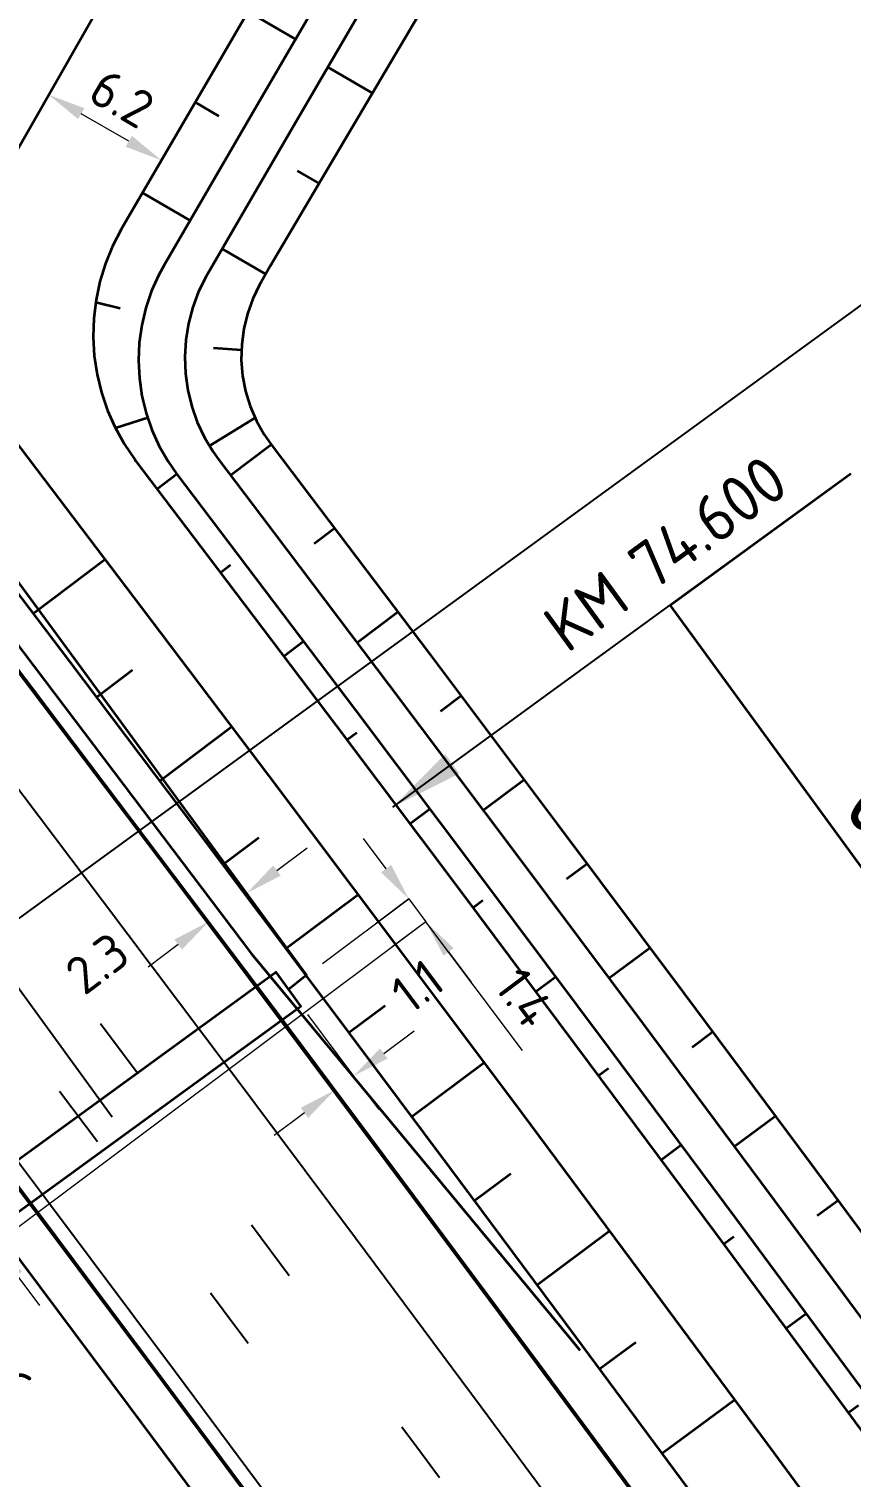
# Model space of a CAD drawing. Header units: metres. Extents: x 134219 to 139178, y 438661 to 444352.
# Drawn here: x 135486.5 to 135525.6, y 443058.5 to 443127.5 of the extents above; entities that cross this region are included whole.
import ezdxf
from ezdxf.enums import TextEntityAlignment as Align

# ---------------------------------------------------------------- set-up
doc = ezdxf.new("R2010")
doc.units = ezdxf.units.M
doc.linetypes.add('13strp', pattern=[4, 1, -3])
doc.linetypes.add('39strp', pattern=[12, 3, -9])
doc.layers.get('DEFPOINTS').update_dxf_attribs({"color": 193})
for name, color, linetype, lineweight in [('N-WE-AM-KILOMETRERING-S', 7, 'Continuous', 25), ('N-WE-KL-ET_LS_OV-T35', 3, 'Continuous', 35), ('N-WE-KL-ET_LS_OV_KABEL-G', 10, 'KL-LS-OV-N', 35), ('N-WE-KL-ET_LS_OV_KABEL-M', 7, 'Continuous', 18), ('N-WE-KL-ET_MANTELBUIS-G', 10, 'Continuous', 35), ('Utd-geleiderail-nw', 8, 'glm a2ee v014$0$f2m40080', 35), ('Utd-ondergr-nw', 8, '13strp', 35), ('X-XX-AL-AANPIJLING-G', 7, 'Continuous', 18), ('X-XX-AL-AANPIJLING-S', 7, 'Continuous', 25)]:
    doc.layers.add(name, color=color, linetype=linetype, lineweight=lineweight)
doc.layers.add('N-WE-KL-MONITORING-T25', color=2, linetype='Continuous')
doc.layers.add('Utd-weg-nw', color=8, linetype='Continuous')
doc.styles.add('ISO18', font='NLCS-ISO.ttf')
doc.styles.add('ISO25', font='NLCS-ISO.ttf')
doc.styles.add('NLCS-ISO', font='NLCS-ISO.ttf')
doc.styles.add('NLCS_18', font='NLCS-ISO.ttf', dxfattribs={"height": 1.8})
doc.linetypes.add('glm a2ee v014$0$f2m40080', pattern='A,2,-1,[160,RTW.shx,S=0.5,R=0,X=0,Y=0],-1', length=4)
doc.linetypes.add('KL-LS-OV-N', pattern='A,4,-1,[103,NLCS.SHX,S=0.75,R=0,X=0,Y=0],-1,4,-1.5,["0V",Standard,S=1,R=0,X=0,Y=-0.5],-3', length=14.5)
doc.dimstyles.new('NLCS_t18_pijl_Dimension_l3_h1', dxfattribs={"dimtxt": 1.8, "dimasz": 1.8, "dimexe": 2, "dimexo": 2, "dimgap": 0.7, "dimtad": 1, "dimdec": 1, "dimzin": 0, "dimdsep": 46, "dimtxsty": 'NLCS_18', "dimcen": 2.5, "dimdle": 2, "dimclrd": 256, "dimclre": 256, "dimclrt": 256, "dimadec": 1, "dimazin": 0, "dimtfac": 1, "dimtdec": 1, "dimtofl": 0, "dimtmove": 1, "dimatfit": 0, "dimfxl": 0, "dimtolj": 1, "dimtzin": 0, "dimlwd": 18, "dimlwe": 18, "dimarcsym": 0})
doc.dimstyles.new('UTD', dxfattribs={"dimtxt": 1.8, "dimasz": 1.8, "dimexe": 0, "dimexo": 0, "dimgap": 0.5, "dimtad": 1, "dimdec": 1, "dimzin": 1, "dimdsep": 46, "dimtxsty": 'ISO18', "dimcen": 2.5, "dimclrd": 256, "dimclre": 256, "dimclrt": 1, "dimadec": 0, "dimazin": 0, "dimtfac": 1, "dimtdec": 1, "dimtmove": 0, "dimatfit": 3, "dimfxl": 0, "dimlwd": -1, "dimlwe": -1, "dimarcsym": 0})

# ---------------------------------------------------------------- blocks, each defined once
blk = doc.blocks.new('*D564')
at = {"layer": 'DEFPOINTS', "color": 0, "transparency": 16777216}
for p in [(135479.897, 443067.969), (135479.897, 443067.969), (135480.884, 443066.652)]:
    blk.add_point(p, dxfattribs=at)
at = {"layer": 'N-WE-KL-ET_LS_OV_KABEL-M', "linetype": 'Continuous', "lineweight": 18, "transparency": 16777216}
for p, q in [((135478.818, 443069.409), (135477.738, 443070.85)), ((135481.963, 443065.211), (135483.043, 443063.771))]:
    blk.add_line(p, q, dxfattribs=at)
at = {"layer": 'N-WE-KL-ET_LS_OV_KABEL-M', "lineweight": 18, "transparency": 16777216}
for p, q in [((135479.897, 443067.969), (135478.296, 443066.769)), ((135480.884, 443066.652), (135479.283, 443065.452))]:
    blk.add_line(p, q, dxfattribs=at)
at = {"layer": 'N-WE-KL-ET_LS_OV_KABEL-M', "transparency": 16777216}
for points in [[(135479.058, 443069.589), (135478.577, 443069.229), (135479.897, 443067.969)], [(135482.203, 443065.391), (135481.723, 443065.031), (135480.884, 443066.652)]]:
    blk.add_solid(points, dxfattribs=at)
at = {"layer": 'N-WE-KL-ET_LS_OV_KABEL-M', "transparency": 16777216, "insert": (135485.297, 443063.43), "char_height": 1.8, "attachment_point": 5, "rotation": 306.84812, "style": 'NLCS_18'}
blk.add_mtext('\\A1;1.6', dxfattribs=at)
blk = doc.blocks.new('*D565')
at = {"layer": 'DEFPOINTS', "color": 0, "transparency": 16777216}
for p in [(135482.41, 443072.778), (135482.41, 443072.778), (135484.801, 443069.587)]:
    blk.add_point(p, dxfattribs=at)
at = {"layer": 'N-WE-KL-ET_LS_OV_KABEL-M', "linetype": 'Continuous', "lineweight": 18, "transparency": 16777216}
for p, q in [((135477.677, 443079.093), (135482.41, 443072.778)), ((135481.33, 443074.218), (135480.251, 443075.659)), ((135484.801, 443069.587), (135482.41, 443072.778)), ((135485.88, 443068.147), (135486.96, 443066.707))]:
    blk.add_line(p, q, dxfattribs=at)
at = {"layer": 'N-WE-KL-ET_LS_OV_KABEL-M', "lineweight": 18, "transparency": 16777216}
for p, q in [((135482.41, 443072.778), (135480.809, 443071.579)), ((135484.801, 443069.587), (135483.201, 443068.388))]:
    blk.add_line(p, q, dxfattribs=at)
at = {"layer": 'N-WE-KL-ET_LS_OV_KABEL-M', "transparency": 16777216}
for points in [[(135481.571, 443074.398), (135481.09, 443074.039), (135482.41, 443072.778)], [(135486.121, 443068.327), (135485.64, 443067.967), (135484.801, 443069.587)]]:
    blk.add_solid(points, dxfattribs=at)
at = {"layer": 'N-WE-KL-ET_LS_OV_KABEL-M', "transparency": 16777216, "insert": (135480.241, 443078.34), "char_height": 1.8, "attachment_point": 5, "rotation": 306.84812, "style": 'NLCS_18'}
blk.add_mtext('\\A1;4.0', dxfattribs=at)
blk = doc.blocks.new('*D567')
at = {"layer": 'DEFPOINTS', "color": 0, "transparency": 16777216}
for p in [(135504.549, 443086.081), (135505.362, 443084.996), (135505.362, 443084.996)]:
    blk.add_point(p, dxfattribs=at)
at = {"layer": 'N-WE-KL-ET_LS_OV_KABEL-M', "linetype": 'Continuous', "lineweight": 18, "transparency": 16777216}
for p, q in [((135503.47, 443087.522), (135502.39, 443088.962)), ((135504.549, 443086.081), (135505.362, 443084.996)), ((135509.969, 443078.849), (135505.362, 443084.996)), ((135506.442, 443083.556), (135507.521, 443082.115))]:
    blk.add_line(p, q, dxfattribs=at)
at = {"layer": 'N-WE-KL-ET_LS_OV_KABEL-M', "lineweight": 18, "transparency": 16777216}
for p, q in [((135504.549, 443086.081), (135502.949, 443084.882)), ((135505.362, 443084.996), (135503.762, 443083.797))]:
    blk.add_line(p, q, dxfattribs=at)
at = {"layer": 'N-WE-KL-ET_LS_OV_KABEL-M', "transparency": 16777216}
for points in [[(135503.71, 443087.702), (135503.23, 443087.342), (135504.549, 443086.081)], [(135506.682, 443083.736), (135506.202, 443083.376), (135505.362, 443084.996)]]:
    blk.add_solid(points, dxfattribs=at)
at = {"layer": 'N-WE-KL-ET_LS_OV_KABEL-M', "transparency": 16777216, "insert": (135510.074, 443081.377), "char_height": 1.8, "attachment_point": 5, "rotation": 306.84812, "style": 'NLCS_18'}
blk.add_mtext('\\A1;1.4', dxfattribs=at)
blk = doc.blocks.new('*D568')
at = {"layer": 'DEFPOINTS', "color": 0, "transparency": 16777216}
for p in [(135501.916, 443077.638), (135501.916, 443077.638), (135501.019, 443076.966)]:
    blk.add_point(p, dxfattribs=at)
at = {"layer": 'N-WE-KL-ET_LS_OV_KABEL-M', "linetype": 'Continuous', "lineweight": 18, "transparency": 16777216}
for p, q in [((135503.357, 443078.717), (135504.797, 443079.797)), ((135499.579, 443075.886), (135498.138, 443074.807))]:
    blk.add_line(p, q, dxfattribs=at)
at = {"layer": 'N-WE-KL-ET_LS_OV_KABEL-M', "lineweight": 18, "transparency": 16777216}
for p, q in [((135501.916, 443077.638), (135503.116, 443076.037)), ((135501.019, 443076.966), (135502.218, 443075.365))]:
    blk.add_line(p, q, dxfattribs=at)
at = {"layer": 'N-WE-KL-ET_LS_OV_KABEL-M', "transparency": 16777216}
for points in [[(135503.177, 443078.957), (135503.537, 443078.477), (135501.916, 443077.638)], [(135499.399, 443076.126), (135499.759, 443075.646), (135501.019, 443076.966)]]:
    blk.add_solid(points, dxfattribs=at)
at = {"layer": 'N-WE-KL-ET_LS_OV_KABEL-M', "transparency": 16777216, "insert": (135504.958, 443081.917), "char_height": 1.8, "attachment_point": 5, "rotation": 36.84812, "style": 'NLCS_18'}
blk.add_mtext('\\A1;1.1', dxfattribs=at)
blk = doc.blocks.new('*D569')
at = {"layer": 'DEFPOINTS', "color": 0, "transparency": 16777216}
for p in [(135496.825, 443086.352), (135496.825, 443086.352), (135495.004, 443084.987)]:
    blk.add_point(p, dxfattribs=at)
at = {"layer": 'N-WE-KL-ET_LS_OV_KABEL-M', "linetype": 'Continuous', "lineweight": 18, "transparency": 16777216}
for p, q in [((135498.266, 443087.431), (135499.706, 443088.511)), ((135493.563, 443083.908), (135492.123, 443082.828))]:
    blk.add_line(p, q, dxfattribs=at)
at = {"layer": 'N-WE-KL-ET_LS_OV_KABEL-M', "lineweight": 18, "transparency": 16777216}
for p, q in [((135496.825, 443086.352), (135495.626, 443087.952)), ((135495.004, 443084.987), (135493.805, 443086.588))]:
    blk.add_line(p, q, dxfattribs=at)
at = {"layer": 'N-WE-KL-ET_LS_OV_KABEL-M', "transparency": 16777216}
for points in [[(135498.086, 443087.672), (135498.446, 443087.191), (135496.825, 443086.352)], [(135493.384, 443084.148), (135493.743, 443083.668), (135495.004, 443084.987)]]:
    blk.add_solid(points, dxfattribs=at)
at = {"layer": 'N-WE-KL-ET_LS_OV_KABEL-M', "transparency": 16777216, "insert": (135489.707, 443083.017), "char_height": 1.8, "attachment_point": 5, "rotation": 36.84812, "style": 'NLCS_18'}
blk.add_mtext('\\A1;2.3', dxfattribs=at)
blk = doc.blocks.new('*D410')
at = {"layer": 'DEFPOINTS', "color": 0, "transparency": 16777216}
for p in [(135487.385, 443124.413), (135487.385, 443124.413), (135492.762, 443121.287)]:
    blk.add_point(p, dxfattribs=at)
at = {"layer": 'N-WE-KL-ET_LS_OV_KABEL-M', "lineweight": 18, "transparency": 16777216}
for p, q in [((135487.385, 443124.413), (135488.39, 443126.142)), ((135492.762, 443121.287), (135493.767, 443123.016))]:
    blk.add_line(p, q, dxfattribs=at)
at = {"layer": 'N-WE-KL-ET_LS_OV_KABEL-M', "linetype": 'Continuous', "lineweight": 18, "transparency": 16777216}
blk.add_line((135491.206, 443122.192), (135488.941, 443123.508), dxfattribs=at)
at = {"layer": 'N-WE-KL-ET_LS_OV_KABEL-M', "transparency": 16777216}
for points in [[(135489.092, 443123.768), (135488.791, 443123.249), (135487.385, 443124.413)], [(135491.357, 443122.451), (135491.055, 443121.932), (135492.762, 443121.287)]]:
    blk.add_solid(points, dxfattribs=at)
at = {"layer": 'N-WE-KL-ET_LS_OV_KABEL-M', "transparency": 16777216, "insert": (135490.878, 443124.233), "char_height": 1.8, "attachment_point": 5, "rotation": 329.82722, "style": 'NLCS_18'}
blk.add_mtext('\\A1;6.2', dxfattribs=at)
blk = doc.blocks.new('SAL-AM_KILOMETRERING-SO (1)')
blk.add_lwpolyline([(10, 0), (19, 0), (37, 0)])
at = {"style": 'NLCS-ISO'}
blk.add_text('KM', height=2.25, dxfattribs=at).set_placement((21, 1))
blk.add_attdef('KM', (26, 1), '', height=2.25, dxfattribs=at)

msp = doc.modelspace()

# ---------------------------------------------------------------- linework, layer by layer
at = {"layer": 'N-WE-KL-ET_LS_OV-T35'}
for p, q in [((135517.002, 443100.084, 4.809), (135525.616, 443106.358, 4.809)), ((135517.009, 443100.074), (135550.47, 443054.131))]:
    msp.add_line(p, q, dxfattribs=at)
at = {"layer": 'N-WE-KL-ET_LS_OV_KABEL-G', "elevation": 1.374, "flags": 128}
msp.add_lwpolyline([(135498.811, 443081.781), (135498.825, 443081.778), (135499.676, 443082.47), (135479.295, 443110.228), (135491.354, 443131.372), (135500.523, 443144.885), (135509.375, 443161.728), (135512.756, 443170.434), (135512.446, 443170.053)], dxfattribs=at)
at = {"layer": 'N-WE-KL-ET_LS_OV_KABEL-M'}
for points in [[(135500.434, 443082.997), (135504.549, 443086.081)], [(135505.362, 443084.996), (135483.917, 443068.925)], [(135499.721, 443080.567), (135501.916, 443077.638)]]:
    msp.add_lwpolyline(points, dxfattribs=at)
at = {"layer": 'N-WE-KL-ET_MANTELBUIS-G', "flags": 128}
msp.add_lwpolyline([(135482.619, 443068.759), (135499.4, 443080.973), (135498.223, 443082.59), (135481.442, 443070.376)], close=True, dxfattribs=at)
at = {"layer": 'Utd-geleiderail-nw', "linetype": 'Continuous', "flags": 128}
for points in [[(135405.964, 443173.009), (135412.092, 443165.107), (135418.221, 443157.205), (135424.349, 443149.303), (135430.478, 443141.401), (135436.606, 443133.499), (135442.734, 443125.597), (135445.143, 443122.491), (135448.863, 443117.688), (135454.973, 443109.763), (135461.065, 443101.823), (135467.136, 443093.867), (135473.188, 443085.897), (135479.22, 443077.911), (135485.231, 443069.91), (135491.223, 443061.894), (135497.195, 443053.863)], [(135465.3, 443125.119), (135469.952, 443119.117), (135475.023, 443112.507), (135477.361, 443109.444), (135481.121, 443104.517), (135487.199, 443096.512), (135497.047, 443083.472), (135512.268, 443065.096), (135512.698, 443064.574)]]:
    msp.add_lwpolyline(points, dxfattribs=at)
at = {"layer": 'Utd-ondergr-nw', "linetype": 'Continuous', "flags": 128}
for points in [[(135519.255, 443161.637), (135517.514, 443158.642), (135512.488, 443149.997), (135507.462, 443141.352), (135505.641, 443138.219), (135504.078, 443135.531), (135502.436, 443132.706), (135497.41, 443124.061), (135494.145, 443118.446), (135492.891, 443116.289), (135492.644, 443115.835), (135492.297, 443115.061), (135492.024, 443114.258), (135491.827, 443113.433), (135491.71, 443112.593), (135491.671, 443111.746), (135491.713, 443110.898), (135491.835, 443110.059), (135492.035, 443109.235), (135492.311, 443108.433), (135492.662, 443107.661), (135493.084, 443106.925), (135493.502, 443106.325)], [(135520.984, 443160.632), (135519.243, 443157.637), (135514.217, 443148.992), (135509.191, 443140.347), (135507.37, 443137.214), (135505.807, 443134.526), (135504.165, 443131.701), (135499.139, 443123.056), (135495.874, 443117.441), (135494.955, 443115.86), (135494.891, 443115.747), (135494.535, 443115.031), (135494.253, 443114.282), (135494.047, 443113.51), (135493.92, 443112.72), (135493.871, 443111.922), (135493.903, 443111.123), (135494.014, 443110.331), (135494.204, 443109.554), (135494.47, 443108.8), (135494.811, 443108.077), (135495.222, 443107.391), (135495.497, 443107.004)], [(135522.987, 443159.022), (135521.401, 443156.383), (135516.441, 443147.699), (135511.415, 443139.055), (135509.573, 443135.933), (135507.993, 443133.255), (135506.333, 443130.441), (135501.252, 443121.827), (135497.95, 443116.234), (135497.525, 443115.51), (135497.435, 443115.351), (135497.11, 443114.678), (135496.858, 443113.974), (135496.682, 443113.247), (135496.586, 443112.505), (135496.568, 443111.757), (135496.631, 443111.012), (135496.773, 443110.278), (135496.993, 443109.562), (135497.287, 443108.875), (135497.653, 443108.223), (135497.987, 443107.742)], [(135500.168, 443134.025), (135495.142, 443125.38), (135491.877, 443119.765), (135490.865, 443118.025), (135490.847, 443117.993), (135490.435, 443117.199), (135490.096, 443116.371), (135489.833, 443115.517), (135489.646, 443114.642), (135489.539, 443113.755), (135489.511, 443112.861), (135489.563, 443111.969), (135489.695, 443111.084), (135489.905, 443110.215), (135490.192, 443109.368), (135490.554, 443108.551), (135490.987, 443107.768), (135491.488, 443107.028), (135491.547, 443106.95)], [(135468.262, 443130.768), (135473.482, 443123.999), (135479.609, 443116.012), (135485.716, 443108.01), (135491.803, 443099.993), (135497.87, 443091.96), (135503.916, 443083.913), (135509.943, 443075.85), (135515.949, 443067.772), (135521.936, 443059.68), (135527.902, 443051.572)], [(135499.151, 443127.056), (135496.883, 443128.375)], [(135465.845, 443126.861), (135470.074, 443121.377), (135476.194, 443113.399), (135482.294, 443105.406), (135488.375, 443097.397), (135494.435, 443089.373), (135500.475, 443081.334), (135506.496, 443073.28), (135512.496, 443065.211), (135518.476, 443057.127)], [(135500.687, 443125.718), (135502.817, 443124.48)], [(135464.683, 443124.798), (135468.346, 443120.048), (135474.463, 443112.074), (135480.56, 443104.085), (135486.637, 443096.081), (135492.694, 443088.061), (135498.731, 443080.027), (135504.748, 443071.977), (135510.745, 443063.912), (135516.721, 443055.833)], [(135464.644, 443124.733), (135468.29, 443120.006), (135474.407, 443112.032), (135480.504, 443104.043), (135486.581, 443096.039), (135492.638, 443088.019), (135498.675, 443079.985), (135504.692, 443071.935), (135510.688, 443063.871), (135516.665, 443055.791)], [(135495.504, 443123.393), (135494.37, 443124.052)], [(135499.225, 443120.784), (135500.275, 443120.173)], [(135494.125, 443118.411), (135491.857, 443119.731)], [(135495.66, 443117.073), (135497.734, 443115.865)], [(135490.789, 443114.224), (135489.631, 443114.512)], [(135495.242, 443112.351), (135496.58, 443112.247)], [(135456.434, 443111.111), (135456.543, 443110.97), (135462.637, 443103.026), (135468.712, 443095.067), (135474.766, 443087.092), (135480.801, 443079.102), (135486.816, 443071.097), (135492.81, 443063.077), (135498.785, 443055.042)], [(135456.473, 443111.175), (135456.598, 443111.013), (135462.693, 443103.069), (135468.767, 443095.109), (135474.822, 443087.134), (135480.857, 443079.144), (135486.872, 443071.139), (135492.866, 443063.119), (135498.841, 443055.084)], [(135492.113, 443109.008), (135490.575, 443108.512)], [(135495.05, 443107.676), (135497.231, 443109.007)], [(135496.05, 443106.274), (135497.987, 443107.742)], [(135497.987, 443107.742), (135499.463, 443105.794), (135505.545, 443097.742), (135511.606, 443089.675), (135517.647, 443081.594), (135523.668, 443073.497), (135529.668, 443065.385), (135535.648, 443057.258)], [(135491.547, 443106.95), (135494.992, 443102.408), (135501.065, 443094.367), (135507.117, 443086.312), (135513.15, 443078.241), (135519.162, 443070.155), (135525.155, 443062.055), (135531.126, 443053.939)], [(135495.497, 443107.004), (135497.526, 443104.327), (135503.604, 443096.28), (135509.661, 443088.218), (135515.699, 443080.141), (135521.716, 443072.049), (135527.713, 443063.942), (135533.689, 443055.82)], [(135493.502, 443106.325), (135492.562, 443105.612)], [(135493.502, 443106.325), (135495.932, 443103.12), (135502.006, 443095.077), (135508.061, 443087.019), (135514.095, 443078.946), (135520.109, 443070.858), (135526.103, 443062.755), (135532.077, 443054.637)], [(135500.036, 443103.019), (135501.005, 443103.752)], [(135490.077, 443102.265), (135486.651, 443099.667)], [(135496.051, 443101.983), (135495.581, 443101.628)], [(135502.081, 443098.297), (135504.021, 443099.76)], [(135499.535, 443098.349), (135498.593, 443097.639)], [(135491.385, 443096.979), (135489.67, 443095.682)], [(135506.06, 443095.034), (135507.031, 443095.764)], [(135496.117, 443094.281), (135492.684, 443091.692)], [(135502.075, 443094.004), (135501.604, 443093.649)], [(135508.093, 443090.306), (135510.036, 443091.764)], [(135505.55, 443090.361), (135504.607, 443089.653)], [(135497.411, 443088.991), (135495.693, 443087.699)], [(135512.064, 443087.033), (135513.037, 443087.761)], [(135502.136, 443086.283), (135498.697, 443083.701)], [(135508.08, 443086.009), (135507.608, 443085.655)], [(135514.085, 443082.3), (135516.032, 443083.754)], [(135511.545, 443082.357), (135510.601, 443081.652)], [(135503.417, 443080.989), (135501.696, 443079.701)], [(135518.048, 443079.017), (135519.023, 443079.743)], [(135508.135, 443078.269), (135504.69, 443075.696)], [(135514.064, 443077.999), (135513.592, 443077.647)], [(135520.057, 443074.279), (135522.008, 443075.728)], [(135517.521, 443074.339), (135516.574, 443073.636)], [(135509.404, 443072.972), (135507.679, 443071.688)], [(135524.013, 443070.987), (135524.989, 443071.71)], [(135514.115, 443070.24), (135510.663, 443067.676)], [(135520.029, 443069.975), (135519.556, 443069.624)], [(135523.476, 443066.306), (135522.528, 443065.605)], [(135515.37, 443064.941), (135513.642, 443063.661)], [(135520.074, 443062.197), (135516.616, 443059.641)], [(135525.974, 443061.935), (135525.5, 443061.585)]]:
    msp.add_lwpolyline(points, dxfattribs=at)
at = {"layer": 'Utd-weg-nw', "linetype": 'Continuous', "flags": 128}
for points in [[(135462.789, 443121.654), (135465.635, 443117.963), (135471.746, 443109.996), (135477.838, 443102.014), (135483.91, 443094.016), (135489.962, 443086.004), (135495.994, 443077.976), (135502.006, 443069.933), (135507.998, 443061.875), (135513.969, 443053.802)], [(135456.861, 443111.819), (135457.153, 443111.44), (135463.249, 443103.494), (135469.324, 443095.533), (135475.38, 443087.557), (135481.416, 443079.565), (135487.432, 443071.559), (135493.428, 443063.538), (135499.403, 443055.501)]]:
    msp.add_lwpolyline(points, dxfattribs=at)
at = {"layer": 'Utd-weg-nw', "linetype": '39strp', "flags": 128}
for points in [[(135460.794, 443118.345), (135462.781, 443115.768), (135468.887, 443107.808), (135474.974, 443099.833), (135481.04, 443091.843), (135487.087, 443083.837), (135493.113, 443075.817), (135499.12, 443067.781), (135505.106, 443059.731), (135511.072, 443051.665), (135517.018, 443043.585), (135522.944, 443035.489), (135528.85, 443027.379), (135534.735, 443019.254), (135540.6, 443011.115), (135546.444, 443002.961), (135552.268, 442994.792), (135558.072, 442986.609), (135563.855, 442978.411), (135569.618, 442970.199), (135575.36, 442961.972), (135581.082, 442953.731), (135586.782, 442945.476), (135592.463, 442937.207), (135598.122, 442928.923), (135603.761, 442920.625), (135609.379, 442912.314), (135614.977, 442903.988), (135620.553, 442895.648), (135626.109, 442887.294), (135631.643, 442878.927), (135634.624, 442874.395)], [(135458.855, 443115.128), (135460.007, 443113.635), (135466.108, 443105.682), (135472.189, 443097.713), (135478.25, 443089.73), (135484.291, 443081.731), (135490.313, 443073.718), (135496.314, 443065.689), (135502.295, 443057.646), (135508.256, 443049.587), (135514.197, 443041.514), (135520.117, 443033.425), (135526.018, 443025.322), (135531.898, 443017.205), (135537.757, 443009.072), (135543.597, 443000.925), (135549.416, 442992.764), (135555.215, 442984.588), (135560.993, 442976.397), (135566.75, 442968.192), (135572.487, 442959.972), (135578.204, 442951.739), (135583.9, 442943.491), (135589.575, 442935.229), (135595.23, 442926.952), (135600.864, 442918.662), (135606.477, 442910.357), (135612.069, 442902.039), (135617.641, 442893.706), (135623.192, 442885.36), (135628.722, 442877), (135632.969, 442870.543)]]:
    msp.add_lwpolyline(points, dxfattribs=at)
at = {"layer": 'X-XX-AL-AANPIJLING-S'}
msp.add_line((135536.118, 443121.686), (135467.3, 443071.565), dxfattribs=at)
at = {"layer": 'X-XX-AL-AANPIJLING-S', "elevation": 1.056}
msp.add_lwpolyline([(135490.421, 443075.674), (135484.363, 443083.992)], dxfattribs=at)

# ---------------------------------------------------------------- block references
at = {"layer": 'N-WE-AM-KILOMETRERING-S'}
ref = msp.add_blockref('SAL-AM_KILOMETRERING-SO (1)', (135495.707, 443084.575, 4.809), dxfattribs=dict(at, rotation=36.06599604242454))
ref.add_attrib('KM', '74.600', (135516.135, 443100.69, 4.809), dxfattribs={"layer": 'N-WE-KL-MONITORING-T25', "height": 2.25, "rotation": 36.066, "style": 'ISO25'})

# ---------------------------------------------------------------- texts
at = {"layer": 'N-WE-KL-ET_LS_OV-T35', "style": 'NLCS-ISO'}
msp.add_text('02-00-074VP(U)', height=3.5, rotation=306.066, dxfattribs=at).set_placement((135534.473, 443077.636), align=Align.CENTER)

# ---------------------------------------------------------------- dimensions: what is measured, and where the dimension line sits
at = {"layer": 'N-WE-KL-ET_LS_OV_KABEL-M'}
dim = msp.add_aligned_dim(p1=(135492.762, 443121.287), p2=(135487.385, 443124.413), distance=0, dimstyle='NLCS_t18_pijl_Dimension_l3_h1', dxfattribs=at)
dim.commit()
dim.dimension.update_dxf_attribs({"geometry": '*D410', "text_midpoint": (135490.878, 443124.233)})
for base, p1, p2, angle, picture, middle in [((135505.362, 443084.996), (135504.549, 443086.081), (135505.362, 443084.996), 306.84812, '*D567', (135508.794, 443080.418)), ((135496.825, 443086.352), (135495.004, 443084.987), (135496.825, 443086.352), 36.84812, '*D569', (135490.667, 443081.737)), ((135501.916, 443077.638), (135501.019, 443076.966), (135501.916, 443077.638), 36.84812, '*D568', (135505.917, 443080.636)), ((135482.41, 443072.778), (135484.801, 443069.587), (135482.41, 443072.778), 126.84812, '*D565', (135478.961, 443077.381)), ((135479.897, 443067.969), (135480.884, 443066.652), (135479.897, 443067.969), 126.84812, '*D564', (135484.017, 443062.471))]:
    dim = msp.add_linear_dim(base=base, p1=p1, p2=p2, angle=angle, dimstyle='NLCS_t18_pijl_Dimension_l3_h1', dxfattribs=at)
    dim.commit()
    dim.dimension.update_dxf_attribs({"geometry": picture, "text_midpoint": middle, "dimtype": 161})

# ---------------------------------------------------------------- leaders
at = {"layer": 'X-XX-AL-AANPIJLING-G'}
msp.add_leader([(135503.79, 443090.463, 4.809), (135525.616, 443106.358, 4.809)], dimstyle='UTD', override={"dimasz": 3.5, "dimfxl": 0}, dxfattribs=at)

doc.saveas('drawing.dxf')
